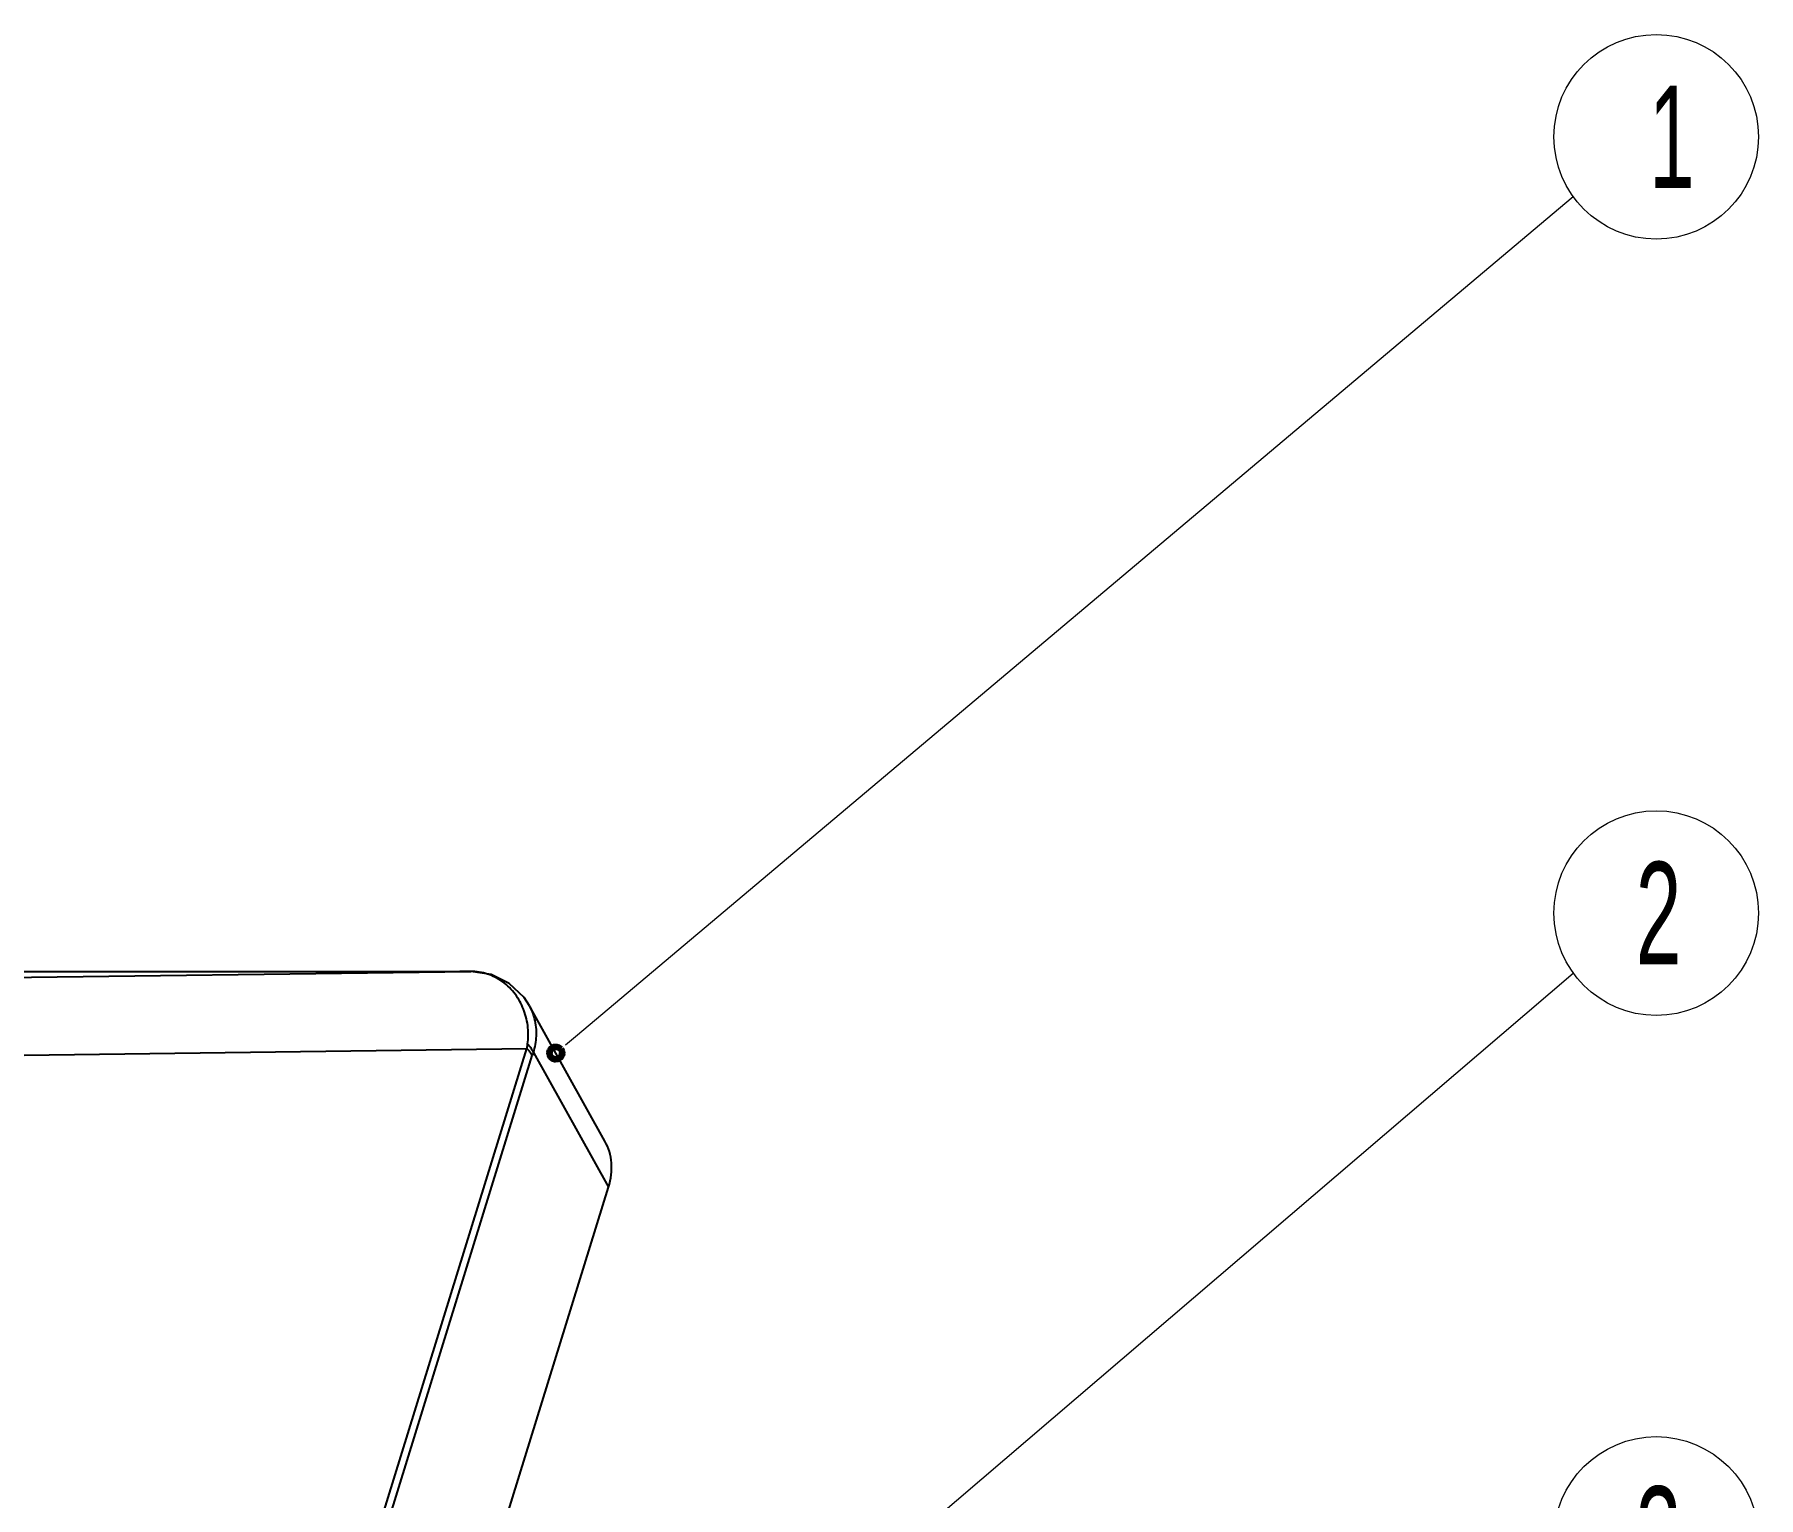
# Model space of a CAD drawing. Header units: inches. Extents: x -219 to 252, y -99 to 210.
# Drawn here: x 23.3 to 76.8, y -12 to 33.4 of the extents above; entities that cross this region are included whole.
import ezdxf

# ---------------------------------------------------------------- set-up
doc = ezdxf.new("R2010")
doc.units = ezdxf.units.IN
doc.header["$MEASUREMENT"] = 0
doc.layers.add('from', color=7, linetype='Continuous')

# ---------------------------------------------------------------- blocks, each defined once
blk = doc.blocks.new('block 3254')
at = {"color": 7, "lineweight": 25, "true_color": 0xffffff}
blk.add_lwpolyline([(21.644, -52.8), (38.569, 1.967)], dxfattribs=at)
blk = doc.blocks.new('block 3255')
at = {"color": 7, "lineweight": 25, "true_color": 0xffffff}
blk.add_lwpolyline([(21.818, -53.02), (38.742, 1.747)], dxfattribs=at)
blk = doc.blocks.new('block 3256')
at = {"color": 7, "lineweight": 25, "true_color": 0xffffff}
blk.add_lwpolyline([(24.01, -57.676), (41.109, -2.342)], dxfattribs=at)
blk = doc.blocks.new('block 3306')
at = {"color": 7, "lineweight": 25, "true_color": 0xffffff}
blk.add_lwpolyline([(22.956, 1.758), (38.569, 1.967)], dxfattribs=at)
blk = doc.blocks.new('block 3331')
at = {"color": 7, "lineweight": 25, "true_color": 0xffffff}
blk.add_lwpolyline([(20.761, 4.141), (36.828, 4.356)], dxfattribs=at)
blk = doc.blocks.new('block 3332')
at = {"color": 7, "lineweight": 25, "true_color": 0xffffff}
blk.add_lwpolyline([(36.499, 4.357), (36.495, 4.357)], dxfattribs=at)
blk = doc.blocks.new('block 3334')
at = {"color": 7, "lineweight": 25, "true_color": 0xffffff}
blk.add_lwpolyline([(36.836, 4.356), (36.828, 4.356)], dxfattribs=at)
blk = doc.blocks.new('block 3337')
at = {"color": 7, "lineweight": 25, "true_color": 0xffffff}
blk.add_lwpolyline([(-55.066, 4.357), (36.499, 4.357)], dxfattribs=at)
blk = doc.blocks.new('block 3354')
at = {"color": 7, "lineweight": 25, "true_color": 0xffffff}
blk.add_lwpolyline([(38.652, 3.29), (38.486, 3.544), (38.025, 3.985), (37.463, 4.261), (36.836, 4.356)], dxfattribs=at)
blk = doc.blocks.new('block 3355')
at = {"color": 7, "lineweight": 25, "true_color": 0xffffff}
blk.add_lwpolyline([(38.775, 1.84), (41.109, -2.342)], dxfattribs=at)
blk = doc.blocks.new('block 3356')
at = {"color": 7, "lineweight": 25, "true_color": 0xffffff}
blk.add_lwpolyline([(40.998, -0.914), (38.653, 3.289)], dxfattribs=at)
blk = doc.blocks.new('block 3357')
at = {"color": 7, "lineweight": 25, "true_color": 0xffffff}
blk.add_lwpolyline([(38.652, 3.29), (38.652, 3.29)], dxfattribs=at)
blk = doc.blocks.new('block 3398')
at = {"color": 7, "lineweight": 25, "true_color": 0xffffff}
blk.add_open_spline([(36.828, 4.356), (36.717, 4.357), (36.606, 4.357), (36.495, 4.357)], degree=3, dxfattribs=at)
blk = doc.blocks.new('block 3411')
at = {"color": 7, "lineweight": 25, "true_color": 0xffffff}
blk.add_open_spline([(38.591, 2.11), (38.583, 2.063), (38.575, 2.015), (38.569, 1.967)], degree=3, dxfattribs=at)
blk = doc.blocks.new('block 3414')
at = {"color": 7, "lineweight": 25, "true_color": 0xffffff}
blk.add_open_spline([(38.476, 3.155), (38.472, 3.166), (38.468, 3.176), (38.464, 3.187)], degree=3, dxfattribs=at)
blk = doc.blocks.new('block 3416')
at = {"color": 7, "lineweight": 25, "true_color": 0xffffff}
blk.add_open_spline([(38.775, 1.84), (38.763, 1.81), (38.752, 1.778), (38.742, 1.747)], degree=3, dxfattribs=at)
blk = doc.blocks.new('block 3700')
at = {"color": 7, "lineweight": 25, "true_color": 0xffffff}
blk.add_open_spline([(38.775, 1.84), (38.832, 2.003), (38.863, 2.175), (38.87, 2.348), (38.878, 2.531), (38.859, 2.714), (38.812, 2.891), (38.775, 3.03), (38.722, 3.165), (38.652, 3.29)], degree=3, knots=[0, 0, 0, 0, 1, 1, 1, 2, 2, 2, 3, 3, 3, 3], dxfattribs=at)
blk = doc.blocks.new('block 3702')
at = {"color": 7, "lineweight": 25, "true_color": 0xffffff}
blk.add_open_spline([(38.591, 2.11), (38.62, 2.273), (38.623, 2.441), (38.606, 2.607), (38.587, 2.795), (38.543, 2.979), (38.476, 3.155)], degree=3, knots=[0, 0, 0, 0, 1, 1, 1, 2, 2, 2, 2], dxfattribs=at)
blk = doc.blocks.new('block 3703')
at = {"color": 7, "lineweight": 25, "true_color": 0xffffff}
blk.add_open_spline([(38.464, 3.187), (38.399, 3.35), (38.313, 3.506), (38.208, 3.647), (38.1, 3.792), (37.971, 3.922), (37.826, 4.029), (37.683, 4.134), (37.523, 4.217), (37.355, 4.272), (37.185, 4.328), (37.006, 4.355), (36.828, 4.356)], degree=3, knots=[0, 0, 0, 0, 1, 1, 1, 2, 2, 2, 3, 3, 3, 4, 4, 4, 4], dxfattribs=at)
blk = doc.blocks.new('block 3708')
at = {"color": 7, "lineweight": 25, "true_color": 0xffffff}
blk.add_open_spline([(38.775, 1.84), (38.761, 1.872), (38.745, 1.903), (38.728, 1.933), (38.709, 1.964), (38.688, 1.994), (38.666, 2.023), (38.643, 2.053), (38.617, 2.082), (38.591, 2.11)], degree=3, knots=[0, 0, 0, 0, 1, 1, 1, 2, 2, 2, 3, 3, 3, 3], dxfattribs=at)
blk = doc.blocks.new('block 3709')
at = {"color": 7, "lineweight": 25, "true_color": 0xffffff}
blk.add_open_spline([(38.742, 1.747), (38.729, 1.773), (38.713, 1.798), (38.696, 1.822), (38.678, 1.847), (38.659, 1.872), (38.638, 1.896), (38.616, 1.921), (38.593, 1.945), (38.569, 1.967)], degree=3, knots=[0, 0, 0, 0, 1, 1, 1, 2, 2, 2, 3, 3, 3, 3], dxfattribs=at)
blk = doc.blocks.new('block 3755')
at = {"color": 7, "lineweight": 25, "true_color": 0xffffff}
blk.add_open_spline([(41.109, -2.342), (41.268, -1.828), (41.229, -1.328), (40.999, -0.915)], degree=3, dxfattribs=at)
blk = doc.blocks.new('block 4253')
at = {"layer": 'from', "color": 7, "lineweight": 13, "true_color": 0xffffff}
blk.add_open_spline([(76.825, -13.267), (76.825, -11.512), (75.403, -10.09), (73.648, -10.09), (71.893, -10.09), (70.471, -11.512), (70.471, -13.267), (70.471, -15.022), (71.893, -16.444), (73.648, -16.444), (75.403, -16.444), (76.825, -15.022), (76.825, -13.267), (76.825, -13.267), (76.825, -13.267), (76.825, -13.267)], degree=3, knots=[0, 0, 0, 0, 1, 1, 1, 2, 2, 2, 3, 3, 3, 4, 4, 4, 5, 5, 5, 5], dxfattribs=at)
blk = doc.blocks.new('block 4254')
at = {"layer": 'from', "color": 4, "true_color": 0x00ffff, "insert": (73.012, -14.855), "char_height": 3.17713, "attachment_point": 7}
blk.add_mtext('\\fAdobe Song Std L|b0|i0|c0|p34;\\W0.6;3', dxfattribs=at)
blk = doc.blocks.new('block 4252')
at = {"layer": 'from'}
for name in ['block 4253', 'block 4254']:
    blk.add_blockref(name, (0, 0), dxfattribs=at)
blk = doc.blocks.new('block 4260')
at = {"layer": 'from', "color": 7, "lineweight": 13, "true_color": 0xffffff}
blk.add_open_spline([(76.825, 6.166), (76.825, 7.92), (75.403, 9.343), (73.648, 9.343), (71.893, 9.343), (70.471, 7.92), (70.471, 6.166), (70.471, 4.411), (71.893, 2.989), (73.648, 2.989), (75.403, 2.989), (76.825, 4.411), (76.825, 6.166), (76.825, 6.166), (76.825, 6.166), (76.825, 6.166)], degree=3, knots=[0, 0, 0, 0, 1, 1, 1, 2, 2, 2, 3, 3, 3, 4, 4, 4, 5, 5, 5, 5], dxfattribs=at)
blk = doc.blocks.new('block 4261')
at = {"layer": 'from', "color": 4, "true_color": 0x00ffff, "insert": (73.012, 4.577), "char_height": 3.17713, "attachment_point": 7}
blk.add_mtext('\\fAdobe Song Std L|b0|i0|c0|p34;\\W0.6;2', dxfattribs=at)
blk = doc.blocks.new('block 4259')
at = {"layer": 'from'}
for name in ['block 4260', 'block 4261']:
    blk.add_blockref(name, (0, 0), dxfattribs=at)
blk = doc.blocks.new('block 4264')
at = {"layer": 'from', "color": 4, "lineweight": 211, "true_color": 0x00ffff}
blk.add_open_spline([(47.819, -15.574), (47.748, -15.491), (47.622, -15.481), (47.539, -15.552), (47.456, -15.624), (47.446, -15.749), (47.517, -15.832), (47.588, -15.916), (47.714, -15.925), (47.797, -15.854), (47.88, -15.783), (47.89, -15.658), (47.819, -15.574)], degree=3, knots=[0, 0, 0, 0, 1, 1, 1, 2, 2, 2, 3, 3, 3, 4, 4, 4, 4], dxfattribs=at)
blk = doc.blocks.new('block 4265')
at = {"layer": 'from', "color": 4, "lineweight": 13, "true_color": 0x00ffff}
blk.add_lwpolyline([(47.97, -15.445), (48.272, -15.187)], dxfattribs=at)
blk = doc.blocks.new('block 4263')
at = {"layer": 'from'}
for name in ['block 4264', 'block 4265']:
    blk.add_blockref(name, (0, 0), dxfattribs=at)
blk = doc.blocks.new('block 4262')
at = {"layer": 'from', "color": 4, "lineweight": 13, "true_color": 0x00ffff}
blk.add_lwpolyline([(48.272, -15.187), (71.073, 4.305)], dxfattribs=at)
at = {"layer": 'from'}
blk.add_blockref('block 4263', (0, 0), dxfattribs=at)
blk = doc.blocks.new('block 4268')
at = {"layer": 'from', "color": 4, "lineweight": 211, "true_color": 0x00ffff}
blk.add_open_spline([(39.624, 1.948), (39.553, 2.032), (39.428, 2.043), (39.344, 1.972), (39.26, 1.902), (39.25, 1.776), (39.32, 1.693), (39.391, 1.609), (39.516, 1.598), (39.6, 1.668), (39.684, 1.739), (39.695, 1.864), (39.624, 1.948)], degree=3, knots=[0, 0, 0, 0, 1, 1, 1, 2, 2, 2, 3, 3, 3, 4, 4, 4, 4], dxfattribs=at)
blk = doc.blocks.new('block 4269')
at = {"layer": 'from', "color": 4, "lineweight": 13, "true_color": 0x00ffff}
blk.add_lwpolyline([(39.776, 2.076), (40.08, 2.332)], dxfattribs=at)
blk = doc.blocks.new('block 4267')
at = {"layer": 'from'}
for name in ['block 4269', 'block 4268']:
    blk.add_blockref(name, (0, 0), dxfattribs=at)
blk = doc.blocks.new('block 4266')
at = {"layer": 'from', "color": 4, "lineweight": 13, "true_color": 0x00ffff}
blk.add_lwpolyline([(40.08, 2.332), (71.068, 28.415)], dxfattribs=at)
at = {"layer": 'from'}
blk.add_blockref('block 4267', (0, 0), dxfattribs=at)
blk = doc.blocks.new('block 4271')
at = {"layer": 'from', "color": 7, "lineweight": 13, "true_color": 0xffffff}
blk.add_open_spline([(76.825, 30.269), (76.825, 32.024), (75.403, 33.446), (73.648, 33.446), (71.893, 33.446), (70.471, 32.024), (70.471, 30.269), (70.471, 28.514), (71.893, 27.092), (73.648, 27.092), (75.403, 27.092), (76.825, 28.514), (76.825, 30.269), (76.825, 30.269), (76.825, 30.269), (76.825, 30.269)], degree=3, knots=[0, 0, 0, 0, 1, 1, 1, 2, 2, 2, 3, 3, 3, 4, 4, 4, 5, 5, 5, 5], dxfattribs=at)
blk = doc.blocks.new('block 4272')
at = {"layer": 'from', "color": 4, "true_color": 0x00ffff, "insert": (73.421, 28.68), "char_height": 3.17713, "attachment_point": 7}
blk.add_mtext('\\fAdobe Song Std L|b0|i0|c0|p34;\\W0.6;1', dxfattribs=at)
blk = doc.blocks.new('block 4270')
at = {"layer": 'from'}
for name in ['block 4271', 'block 4272']:
    blk.add_blockref(name, (0, 0), dxfattribs=at)

msp = doc.modelspace()

# ---------------------------------------------------------------- block references
for name in ['block 3337', 'block 3331', 'block 3332', 'block 3398', 'block 3334', 'block 3703', 'block 3354', 'block 3357', 'block 3700', 'block 3356', 'block 3414', 'block 3702', 'block 3254', 'block 3255', 'block 3306', 'block 3411', 'block 3709', 'block 3708', 'block 3416', 'block 3355', 'block 3755', 'block 3256']:
    msp.add_blockref(name, (0, 0))
at = {"layer": 'from'}
for name in ['block 4270', 'block 4266', 'block 4259', 'block 4262', 'block 4252']:
    msp.add_blockref(name, (0, 0), dxfattribs=at)

doc.saveas('drawing.dxf')
